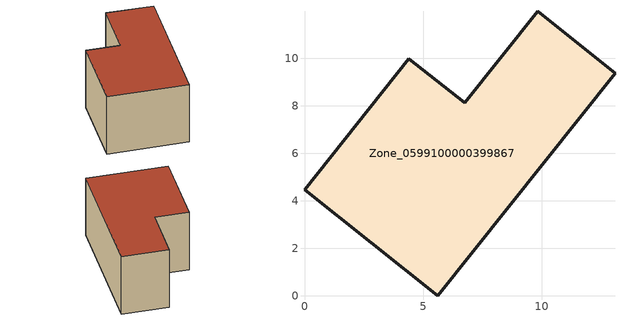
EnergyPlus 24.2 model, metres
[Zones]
Zone_0599100000399867
 floor ground (C_G): 5.62,0 0,4.47 4.4,10 6.75,8.12 9.84,11.99 13.09,9.39 z0.95
 wall outside (C_F): 5.62,0 13.09,9.39 9.84,11.99 6.75,8.12 4.4,10 0,4.47 5.62,0 z0.95:6.84
 roof outside (C_R): 0,4.47 5.62,0 13.09,9.39 9.84,11.99 6.75,8.12 4.4,10 z6.84
[BUILDING]
Pand.0599100000399867: North Axis=0; Terrain=City; Loads Convergence Tolerance Value=0.04; Temperature Convergence Tolerance Value=0.4; Solar Distribution=FullExterior; Maximum Number of Warmup Days=25; Minimum Number of Warmup Days=1
[Site:Location]
Rotterdam.The.Hague.AP_ZH_NLD Design_Conditions: Latitude=51.96; Longitude=4.45; Time Zone=1; Elevation=-4.5
[SITE:GROUNDTEMPERATURE:BUILDINGSURFACE]
18, 18, 18, 18, 18, 18, 18, 18, 18, 18, 18, 18
[MATERIAL] Thermal Absorptance=0.9; Solar Absorptance=0.7; Visible Absorptance=0.7
Name | Roughness | Thickness | Conductivity | Density | Specific Heat
G.TC.1992-2005 | MediumSmooth | 0.15 | 0.06 | 540 | 1210
F.TC.1992-2005 | Rough | 0.3 | 0.12 | 1920 | 840
R.TC.1992-2005 | MediumRough | 0.2 | 0.08 | 1500 | 1000
[CONSTRUCTION]
C_G: G.TC.1992-2005
C_F: F.TC.1992-2005
C_R: R.TC.1992-2005
[ZONE]
Zone_0599100000399867: Type=1; Multiplier=1; Ceiling Height=Autocalculate; Volume=Autocalculate; Floor Area=autocalculate; Part of Total Floor Area=Yes
[ZONEINFILTRATION:DESIGNFLOWRATE]
Infil_Zone_0599100000399867: Zone or ZoneList or Space or SpaceList=Zone_0599100000399867; Schedule=AlwaysOn; Design Flow Rate Calculation Method=Flow/Area; Flow Rate per Floor Area=0.0015; Constant Term Coefficient=1; Temperature Term Coefficient=0; Velocity Term Coefficient=0; Velocity Squared Term Coefficient=0
[HVACTEMPLATE:ZONE:IDEALLOADSAIRSYSTEM]
Zone_0599100000399867: Maximum Heating Supply Air Temperature=50; Minimum Cooling Supply Air Temperature=13; Maximum Heating Supply Air Humidity Ratio=0.0156; Minimum Cooling Supply Air Humidity Ratio=0.0077; Heating Limit=NoLimit; Cooling Limit=NoLimit; Dehumidification Control Type=ConstantSensibleHeatRatio; Cooling Sensible Heat Ratio=0.7; Dehumidification Setpoint=60; Humidification Control Type=None; Humidification Setpoint=30; Outdoor Air Method=None; Outdoor Air Flow Rate per Person=0.00944; Outdoor Air Flow Rate per Zone Floor Area=0; Outdoor Air Flow Rate per Zone=0; Demand Controlled Ventilation Type=None; Outdoor Air Economizer Type=NoEconomizer; Heat Recovery Type=None; Sensible Heat Recovery Effectiveness=0.7; Latent Heat Recovery Effectiveness=0.65
[ZONECONTROL:THERMOSTAT]
ThermostatControl_Zone_0599100000399867: Zone or ZoneList=Zone_0599100000399867; Control Type Schedule=DualSetpointControlType; Control 1=Thermostat_Zone_0599100000399867; Temperature Difference Between Cutout And Setpoint=0
[THERMOSTATSETPOINT:DUALSETPOINT]
Thermostat_Zone_0599100000399867: Heating Setpoint Temperature Schedule=HeatingSetpoint_Zone_0599100000399867; Cooling Setpoint Temperature Schedule=CoolingSetpoint_Zone_0599100000399867
[SCHEDULE:COMPACT]
HeatingSetpoint_Zone_0599100000399867: Through: 12/31, For: AllDays, Until: 24:00, 21
CoolingSetpoint_Zone_0599100000399867: Through: 12/31, For: AllDays, Until: 24:00, 24
DualSetpointControlType: Through: 12/31, For: AllDays, Until: 24:00, 4
AlwaysOn: Through: 12/31, For: AllDays, Until: 24:00, 1
